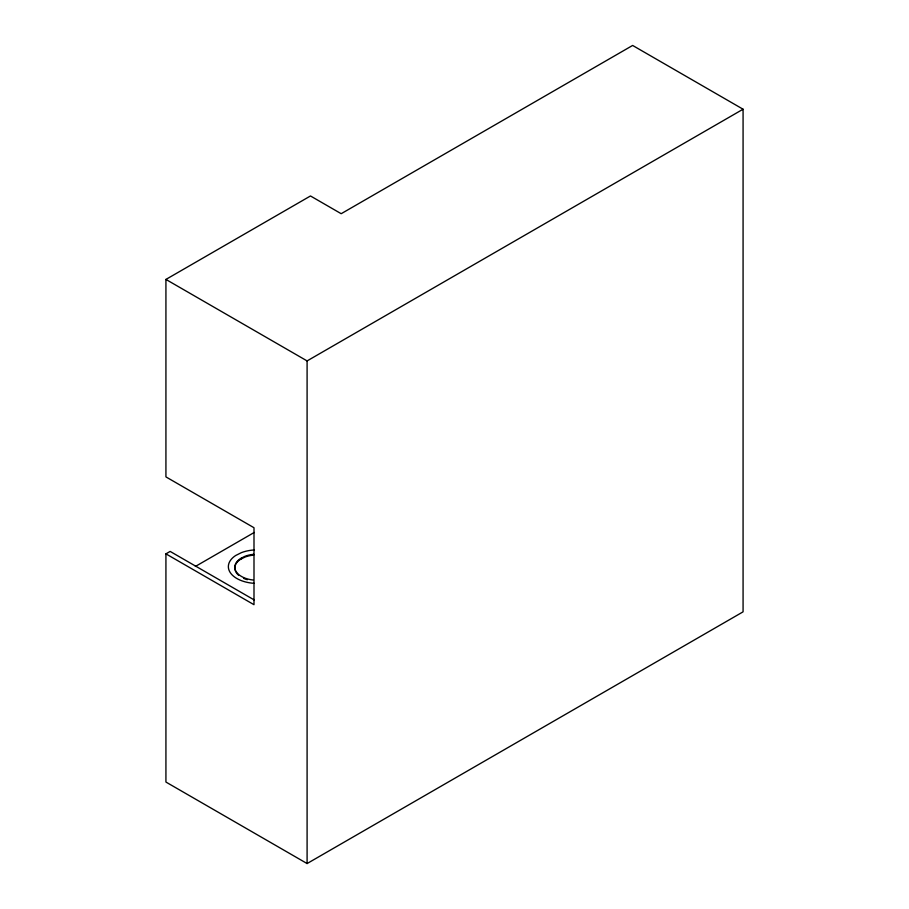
<?xml version="1.0" encoding="UTF-8"?>
<svg xmlns="http://www.w3.org/2000/svg" width="909" height="909" viewBox="0 0 909 909"><rect width="100%" height="100%" fill="white"/><g stroke="black" fill="none" stroke-linecap="round" stroke-linejoin="round"><path stroke-width="1.36" d="M165.927 553.854L253.997 604.701L253.997 527.731L165.927 476.895L165.927 279.427L310.48 195.969L341.193 213.706L632.63 45.45L743.073 109.216L743.073 611.837L307.094 863.55L165.927 782.047L165.927 553.854L170.153 551.422L254.122 599.895M165.927 279.427L307.094 360.918L743.073 109.216M195.355 566.466L254.247 532.458M307.094 360.918L307.094 863.55M241.487 558.035L241.487 558.83M254.134 583.328A29.099 16.794 0 0 1 230.284 572.647A29.099 16.794 0 0 1 235.681 555.501L241.419 552.627A29.099 16.794 0 0 1 254.44 549.934M252.929 580.01A22.645 13.078 0 0 1 240.51 558.535L244.964 556.297A22.645 13.078 0 0 1 253.736 554.308M247.339 579.692A22.645 13.078 0 0 1 243.578 578.317M238.567 575.204A22.645 13.078 0 0 1 235.976 572.136M235.431 571.034A22.645 13.078 0 0 1 240.51 559.319L244.964 557.081A22.645 13.078 0 0 1 253.736 555.092"/></g></svg>
